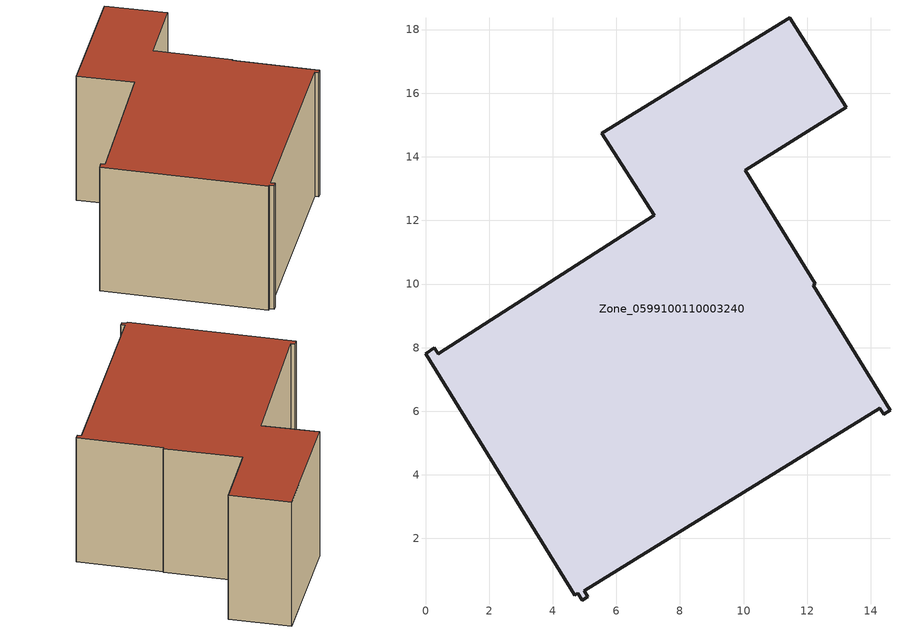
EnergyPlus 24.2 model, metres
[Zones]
Zone_0599100110003240
 floor ground (C_G): 12.19,9.96 14.6,6.03 14.4,5.91 14.28,6.1 4.99,0.36 5.11,0.17 4.92,0.06 4.78,0.28 4.69,0.22 0,7.81 0.28,7.99 0.4,7.8 7.19,12.17 5.54,14.74 11.46,18.37 13.22,15.55 10.06,13.57 12.26,10.01 z0
 wall outside (C_F): 4.78,0.28 4.92,0.06 5.11,0.17 4.99,0.36 14.28,6.1 14.4,5.91 14.6,6.03 12.19,9.96 12.26,10.01 10.06,13.57 13.22,15.55 11.46,18.37 5.54,14.74 7.19,12.17 0.4,7.8 0.28,7.99 0,7.81 4.69,0.22 4.78,0.28 z0:7.56
 roof outside (C_R): 14.6,6.03 12.19,9.96 12.26,10.01 10.06,13.57 13.22,15.55 11.46,18.37 5.54,14.74 7.19,12.17 0.4,7.8 0.28,7.99 0,7.81 4.69,0.22 4.78,0.28 4.92,0.06 5.11,0.17 4.99,0.36 14.28,6.1 14.4,5.91 z7.56
[BUILDING]
Pand.0599100110003240: North Axis=0; Terrain=City; Loads Convergence Tolerance Value=0.04; Temperature Convergence Tolerance Value=0.4; Solar Distribution=FullExterior; Maximum Number of Warmup Days=25; Minimum Number of Warmup Days=1
[Site:Location]
Rotterdam.The.Hague.AP_ZH_NLD Design_Conditions: Latitude=51.96; Longitude=4.45; Time Zone=1; Elevation=-4.5
[SITE:GROUNDTEMPERATURE:BUILDINGSURFACE]
18, 18, 18, 18, 18, 18, 18, 18, 18, 18, 18, 18
[MATERIAL] Thermal Absorptance=0.9; Solar Absorptance=0.7; Visible Absorptance=0.7
Name | Roughness | Thickness | Conductivity | Density | Specific Heat
G.D.2015-2018 | MediumSmooth | 0.15 | 0.0428571 | 540 | 1210
F.D.2015-2018 | Rough | 0.3 | 0.0666667 | 1920 | 840
R.D.2015-2018 | MediumRough | 0.2 | 0.0333333 | 1500 | 1000
[CONSTRUCTION]
C_G: G.D.2015-2018
C_F: F.D.2015-2018
C_R: R.D.2015-2018
[ZONE]
Zone_0599100110003240: Type=1; Multiplier=1; Ceiling Height=Autocalculate; Volume=Autocalculate; Floor Area=autocalculate; Part of Total Floor Area=Yes
[ZONEINFILTRATION:DESIGNFLOWRATE]
Infil_Zone_0599100110003240: Zone or ZoneList or Space or SpaceList=Zone_0599100110003240; Schedule=AlwaysOn; Design Flow Rate Calculation Method=Flow/Area; Flow Rate per Floor Area=0.0021; Constant Term Coefficient=1; Temperature Term Coefficient=0; Velocity Term Coefficient=0; Velocity Squared Term Coefficient=0
[HVACTEMPLATE:ZONE:IDEALLOADSAIRSYSTEM]
Zone_0599100110003240: Maximum Heating Supply Air Temperature=50; Minimum Cooling Supply Air Temperature=13; Maximum Heating Supply Air Humidity Ratio=0.0156; Minimum Cooling Supply Air Humidity Ratio=0.0077; Heating Limit=NoLimit; Cooling Limit=NoLimit; Dehumidification Control Type=ConstantSensibleHeatRatio; Cooling Sensible Heat Ratio=0.7; Dehumidification Setpoint=60; Humidification Control Type=None; Humidification Setpoint=30; Outdoor Air Method=None; Outdoor Air Flow Rate per Person=0.00944; Outdoor Air Flow Rate per Zone Floor Area=0; Outdoor Air Flow Rate per Zone=0; Demand Controlled Ventilation Type=None; Outdoor Air Economizer Type=NoEconomizer; Heat Recovery Type=None; Sensible Heat Recovery Effectiveness=0.7; Latent Heat Recovery Effectiveness=0.65
[ZONECONTROL:THERMOSTAT]
ThermostatControl_Zone_0599100110003240: Zone or ZoneList=Zone_0599100110003240; Control Type Schedule=DualSetpointControlType; Control 1=Thermostat_Zone_0599100110003240; Temperature Difference Between Cutout And Setpoint=0
[THERMOSTATSETPOINT:DUALSETPOINT]
Thermostat_Zone_0599100110003240: Heating Setpoint Temperature Schedule=HeatingSetpoint_Zone_0599100110003240; Cooling Setpoint Temperature Schedule=CoolingSetpoint_Zone_0599100110003240
[SCHEDULE:COMPACT]
HeatingSetpoint_Zone_0599100110003240: Through: 12/31, For: AllDays, Until: 24:00, 21
CoolingSetpoint_Zone_0599100110003240: Through: 12/31, For: AllDays, Until: 24:00, 24
DualSetpointControlType: Through: 12/31, For: AllDays, Until: 24:00, 4
AlwaysOn: Through: 12/31, For: AllDays, Until: 24:00, 1
